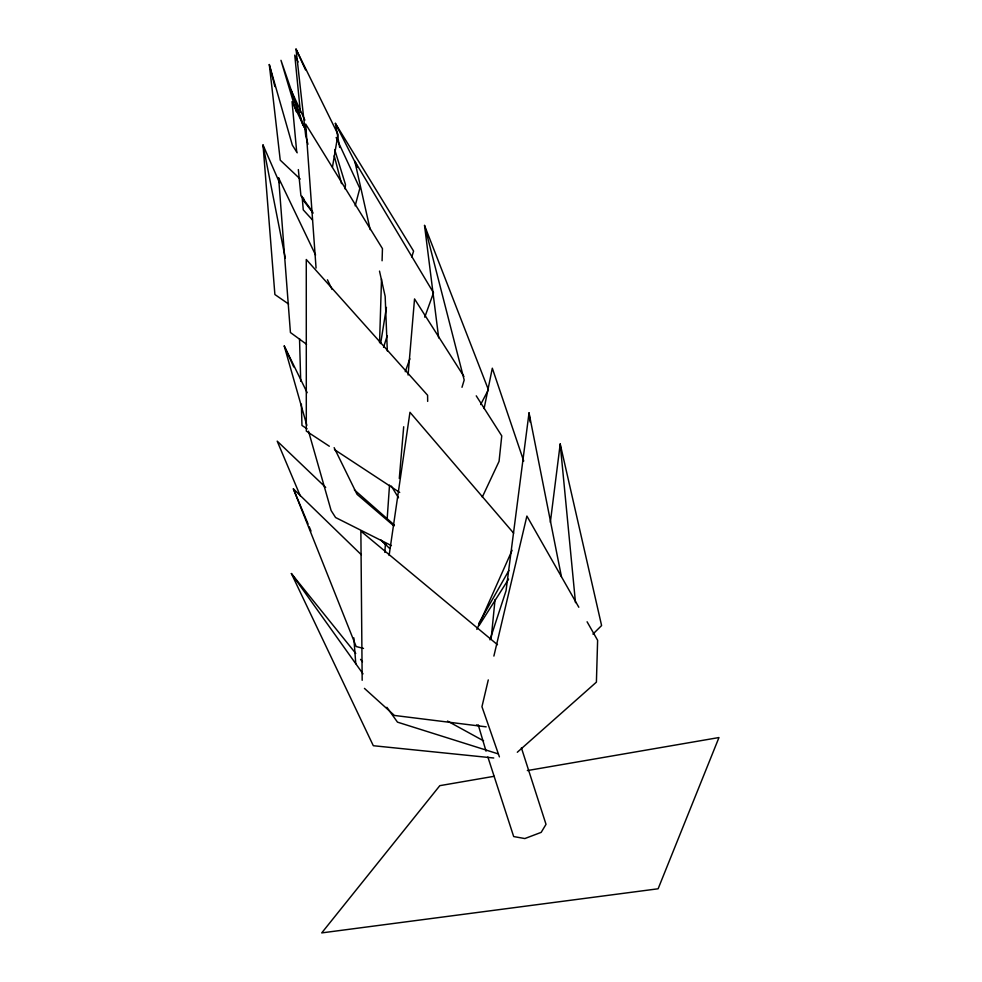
<?xml version="1.0" encoding="UTF-8"?>
<svg xmlns="http://www.w3.org/2000/svg" width="982" height="982" viewBox="0 0 982 982"><rect width="100%" height="100%" fill="white"/><g stroke="black" fill="none" stroke-linecap="round" stroke-linejoin="round"><path stroke-width="1.47" d="M379.555 342.718L381.519 278.974M382.084 260.77L382.452 248.618L305.684 124.076L316.057 268.037M345.136 188.998L345.455 184.493L334.69 149.583M384.834 552.4L385.472 543.23M387.178 518.754L389.523 485.096M399.293 478.492L403.688 426.753M408.082 375.014L414.539 298.933L463.909 376.462M491.147 638.84L495.063 599.499M550.337 522.35L560.206 443.974L601.598 625.559L592.944 634.102M561.422 576.63L529.028 412.906L506.037 590.783L489.969 639.847M389.105 555.456L409.96 412.293L513.66 533.165M380.635 343.565L386.429 307.415M332.468 167.05L337.992 134.411L296.024 49.1L305.66 135.491L307.955 144.268M484.101 408.561L492.313 368.201L523.725 461.049M488.275 679.912L481.953 706.721L499.408 756.877M493.885 656.074L526.892 516.066L578.815 607.244M355.165 205.827L359.829 188.335L336.151 137.48M461.994 387.301L464.191 380.022L424.531 225.43L438.684 337.918M383.569 347.346L387.215 335.672M411.777 256.94L413.594 251.11L335.378 123.351L339.662 147.447M405.247 371.699L409.875 358.786M424.764 317.186L433.504 292.783L354.821 161.294L370.165 229.555M476.871 629.401L512.088 550.301M482.297 497.076L499.065 461.344L501.753 435.885L476.245 395.832M480.64 404.559L488.398 389.707L424.531 225.43M478.664 623.656L508.885 570.468M479.02 625.644L508.59 579.135M517.305 752.261L596.405 682.134L597.621 640.289L587.089 621.778M494.142 776.296L439.813 785.661L321.728 932.9L658.124 888.784L718.971 737.543L527.334 770.575M493.737 757.994L373.32 745.719L291.384 573.549L355.754 653.435M486.188 726.852L394.408 715.448L364.445 688.394M363.512 648.427L356.159 646.524L293.373 488.864L361.364 554.805M497.837 753.771L397.489 722.151L386.883 707.298M476.577 724.949L479.376 726.152M391.437 545.611L335.574 517.526L331.118 510.542L308.52 431.208M447.522 721.07L483.586 740.858M329.338 446.233L306.31 431.11L306.274 259.494L427.6 395.255L427.673 401.392M334.457 449.596L399.711 492.461M307.047 428.803L301.965 425.439L301.364 404.118M288.634 304.052L274.886 294.526L263.029 144.98L279.6 182.91M306.531 344.265L290.426 332.53L278.63 177.926L315.566 255.013M497.481 644.72L360.873 531.127L362.174 680.293M381.47 540.505L386.122 544.482M393.954 525.996L357.055 494.339L334.138 447.645M354.379 489.871L394.42 525.1M300.21 179.043L280.238 160.152L269.301 64.554L292.341 145.14L297.215 152.811M325.693 487.428L277.194 441.139L300.271 495.849M380.807 540.026L389.633 548.435M312.472 219.956L303.266 209.878L302.088 196.277M360.566 659.388L362.481 661.782M313.135 213.082L303.831 201.003L303.524 197.971M312.546 211.744L300.922 195.725L298.344 169.579M291.384 573.549L363.009 673.861M391.315 486.029L398.496 497.788M335.378 123.351L357.374 166.793M306.838 425.329L284.24 346.008L307.17 392.702M298.098 61.989L294.76 55.115L300.418 112.439M305.954 130.631L292.047 101.625L296.662 151.461M327.448 279.796L332.063 289.432M304.874 120.16L291.016 89.988L302.8 124.837M296.024 49.1L305.537 69.918M284.24 346.008L293.753 366.949M354.821 161.294L357.276 166.915M293.373 488.864L308.078 524.007M309.244 526.818L311.012 531.041M303.941 126.997L280.975 60.319L296.294 111.739M487.858 756.987L513.684 836.566L524.842 838.554L541.18 832.368L546.017 824.34L521.393 747.83M478.246 724.9L486.053 751.181M334.236 155.782L341.527 183.622M269.301 64.554L274.874 86.563M379.506 271.106L385.165 296.331L387.325 350.991M263.029 144.98L285.271 258.205M278.63 177.926L279.416 182.431M529.028 412.906L530.108 422.051M560.206 443.974L575.489 602.629M353.851 637.883L355.766 663.722M299.522 338.63L300.713 381.274"/></g></svg>
